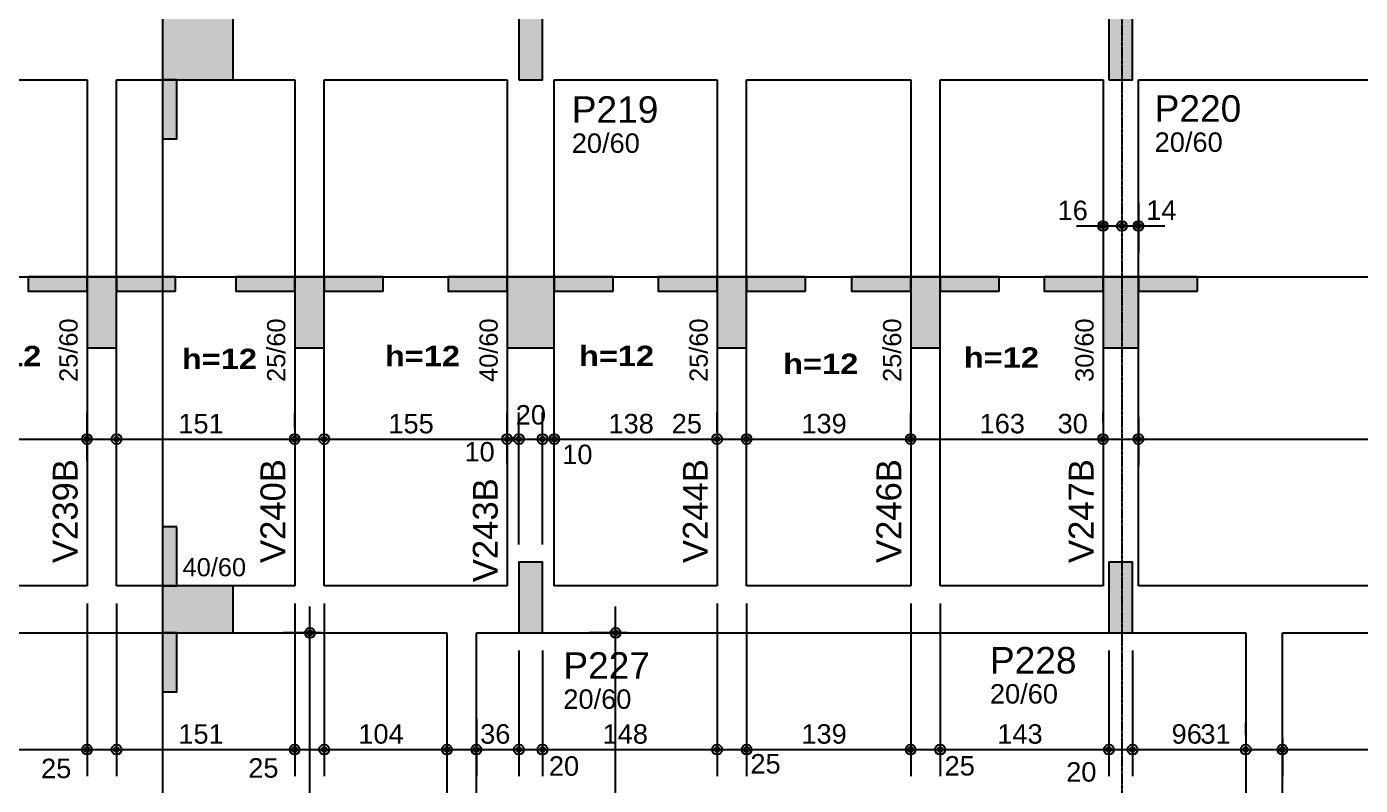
# Model space of a CAD drawing. Extents: x 0 to 13080, y 0 to 6750.
# Drawn here: x 2668 to 3798, y 3807 to 4450 of the extents above; entities that cross this region are included whole.
import ezdxf

# ---------------------------------------------------------------- set-up
doc = ezdxf.new("R2010")
doc.units = 0
doc.header["$MEASUREMENT"] = 0
doc.linetypes.add('ESTILO_TQS_0007', pattern=[2.1, 1.5, -0.2, 0.2, -0.2])
for name, color, linetype in [('MTH-202', 1, 'CONTINUOUS'), ('MTH-242', 1, 'CONTINUOUS'), ('MTH-COTAS7', 31, 'CONTINUOUS'), ('MTH-DIM-PILAR', 3, 'CONTINUOUS'), ('MTH-DIM-VIGA', 3, 'CONTINUOUS'), ('MTH-EIXO-214', 4, 'CONTINUOUS'), ('MTH-FACE-VIGA', 7, 'CONTINUOUS'), ('MTH-LINHA-SEÇÃO', 16, 'CONTINUOUS'), ('MTH-PILAR-SEGUE', 5, 'CONTINUOUS'), ('MTH-SIMB_COTA', 3, 'CONTINUOUS'), ('MTH-SOMBRA21', 150, 'CONTINUOUS'), ('MTH-SOMBRA25', 253, 'CONTINUOUS'), ('MTH-TIT1-VIGA', 5, 'CONTINUOUS'), ('MTH-TXT-NEGRITO', 5, 'CONTINUOUS')]:
    doc.layers.add(name, color=color, linetype=linetype)
doc.styles.add('TQS_ARIAL', font='arial.ttf')
doc.styles.add('TQS_ARIAL_BLACK', font='ariblk.ttf')

msp = doc.modelspace()

# ---------------------------------------------------------------- linework, layer by layer
at = {"layer": 'MTH-242', "linetype": 'Continuous'}
for p, q in [((3094.783294, 4435.218199), (3094.783294, 4435.218199)), ((3094.783294, 4435.218165), (3094.783294, 4435.218165)), ((3594.783294, 4435.218199), (3594.783294, 4435.218199)), ((3594.783294, 4435.218165), (3594.783294, 4435.218165)), ((3094.783294, 3966.218199), (3094.783294, 3966.218199)), ((3094.783294, 3966.218165), (3094.783294, 3966.218165)), ((3594.783294, 3966.218199), (3594.783294, 3966.218199)), ((3594.783294, 3966.218165), (3594.783294, 3966.218165))]:
    msp.add_line(p, q, dxfattribs=at)
at = {"layer": 'MTH-COTAS7', "linetype": 'Continuous'}
for p, q in [((3609.783294, 4300.727023), (3609.783294, 4258.758411)), ((3557.283294, 4281.258411), (3618.282195, 4281.258411)), ((3573.282195, 4281.258411), (3632.283294, 4281.258411)), ((3595.782195, 4269.70087), (3595.782195, 4258.758411)), ((3595.782195, 4269.70087), (3595.782195, 4258.758411)), ((2718.783294, 4082.431487), (2718.783294, 4122.968199)), ((2743.783294, 4092.010731), (2743.783294, 4122.968199)), ((2894.783294, 4109.465725), (2894.783294, 4122.968199)), ((2919.783294, 4084.826298), (2919.783294, 4122.968199)), ((3074.783294, 4080.170692), (3074.783294, 4122.968199)), ((3074.783294, 4080.170692), (3074.783294, 4122.968199)), ((3084.783294, 4011.218199), (3084.783294, 4122.968199)), ((3084.783294, 4011.218199), (3084.783294, 4122.968199)), ((3104.783294, 4011.218199), (3104.783294, 4122.968199)), ((3104.783294, 4011.218199), (3104.783294, 4122.968199)), ((3114.783294, 4055.387987), (3114.783294, 4122.968199)), ((3114.783294, 4055.387987), (3114.783294, 4122.968199)), ((3252.783294, 4106.356192), (3252.783294, 4122.968199)), ((3252.783294, 4106.356192), (3252.783294, 4122.968199)), ((3277.783294, 4090.925451), (3277.783294, 4122.968199)), ((3277.783294, 4090.925451), (3277.783294, 4122.968199)), ((3416.783294, 4102.615406), (3416.783294, 4122.968199)), ((3416.783294, 4102.615406), (3416.783294, 4122.968199)), ((3579.783294, 4114.791594), (3579.783294, 4122.968199)), ((3579.783294, 4114.791594), (3579.783294, 4122.968199)), ((3609.783294, 4119.425029), (3609.783294, 4077.968199)), ((3609.783294, 4119.425029), (3609.783294, 4077.968199)), ((2542.282865, 4100.468199), (2741.283294, 4100.468199)), ((2721.283294, 4100.468199), (2917.283294, 4100.468199)), ((2897.283294, 4100.468199), (3097.283294, 4100.468199)), ((3052.283294, 4100.468199), (3107.283294, 4100.468199)), ((3062.283294, 4100.468199), (3127.283294, 4100.468199)), ((3082.283294, 4100.468199), (3137.283294, 4100.468199)), ((3092.283294, 4100.468199), (3275.283294, 4100.468199)), ((3230.283294, 4100.468199), (3300.283294, 4100.468199)), ((3255.283294, 4100.468199), (3439.283294, 4100.468199)), ((3394.283294, 4100.468199), (3602.283294, 4100.468199)), ((3557.283294, 4100.468199), (3632.283294, 4100.468199)), ((3587.283294, 4100.468199), (4357.283294, 4100.468199)), ((2718.783294, 3961.218199), (2718.783294, 3814.834338)), ((2718.783294, 3961.218199), (2718.783294, 3814.834338)), ((2743.783294, 3961.218199), (2743.783294, 3814.834338)), ((2743.783294, 3961.218199), (2743.783294, 3814.834338)), ((2894.783294, 3961.218199), (2894.783294, 3814.834338)), ((2894.783294, 3961.218199), (2894.783294, 3814.834338)), ((2907.747866, 3413.718237), (2907.747866, 3958.718237)), ((2919.783294, 3961.218199), (2919.783294, 3814.834338)), ((2919.783294, 3961.218199), (2919.783294, 3814.834338)), ((3166.736372, 3413.718237), (3166.736372, 3958.718237)), ((3252.783294, 3961.218199), (3252.783294, 3814.834338)), ((3252.783294, 3961.218199), (3252.783294, 3814.834338)), ((3277.783294, 3961.218199), (3277.783294, 3814.834338)), ((3277.783294, 3961.218199), (3277.783294, 3814.834338)), ((3416.783294, 3961.218199), (3416.783294, 3814.834338)), ((3416.783294, 3961.218199), (3416.783294, 3814.834338)), ((3441.783294, 3961.218199), (3441.783294, 3814.834338)), ((3441.783294, 3961.218199), (3441.783294, 3814.834338)), ((2917.450561, 3936.218237), (2885.247866, 3936.218237)), ((3176.439066, 3936.218237), (3144.236372, 3936.218237)), ((3084.783294, 3921.218199), (3084.783294, 3814.834338)), ((3104.783294, 3921.218199), (3104.783294, 3814.834338)), ((3584.783294, 3921.218199), (3584.783294, 3814.834338)), ((3584.783294, 3921.218199), (3584.783294, 3814.834338)), ((3604.783294, 3921.218199), (3604.783294, 3814.834338)), ((3604.783294, 3921.218199), (3604.783294, 3814.834338)), ((3084.783294, 3906.218199), (3084.783294, 3814.834338)), ((3104.783294, 3906.218199), (3104.783294, 3814.834338)), ((3048.782195, 3863.754953), (3048.782195, 3814.834338)), ((3700.777667, 3849.370766), (3700.777667, 3859.834338)), ((3700.777667, 3849.370766), (3700.777667, 3859.834338)), ((3023.782195, 3846.10701), (3023.782195, 3814.834338)), ((3731.777667, 3847.069874), (3731.777667, 3814.834338)), ((3731.777667, 3847.069874), (3731.777667, 3814.834338)), ((2542.282865, 3837.334338), (2741.283294, 3837.334338)), ((2696.283294, 3837.334338), (2766.283294, 3837.334338)), ((2721.283294, 3837.334338), (2917.283294, 3837.334338)), ((2872.283294, 3837.334338), (2942.283294, 3837.334338)), ((2897.283294, 3837.334338), (3046.282195, 3837.334338)), ((3026.282195, 3837.334338), (3107.283294, 3837.334338)), ((3062.283294, 3837.334338), (3127.283294, 3837.334338)), ((3082.283294, 3837.334338), (3275.283294, 3837.334338)), ((3230.283294, 3837.334338), (3300.283294, 3837.334338)), ((3255.283294, 3837.334338), (3439.283294, 3837.334338)), ((3394.283294, 3837.334338), (3464.283294, 3837.334338)), ((3419.283294, 3837.334338), (3607.283294, 3837.334338)), ((3562.283294, 3837.334338), (3627.283294, 3837.334338)), ((3582.283294, 3837.334338), (3723.277667, 3837.334338)), ((3678.277667, 3837.334338), (3754.277667, 3837.334338)), ((3709.277667, 3837.334338), (3998.281389, 3837.334338))]:
    msp.add_line(p, q, dxfattribs=at)
at = {"layer": 'MTH-EIXO-214', "linetype": 'ESTILO_TQS_0007'}
msp.add_line((3595.782195, 6324.951479), (3595.782195, 517.214632), dxfattribs=at)
at = {"layer": 'MTH-FACE-VIGA', "linetype": 'Continuous'}
for points in [[(2564.782865, 4405.218199), (2718.783294, 4405.218199)], [(2718.783294, 4405.218199), (2718.783294, 3976.218199)], [(2743.783294, 4405.218199), (2894.783294, 4405.218199)], [(2743.783294, 3976.218199), (2743.783294, 4405.218199)], [(2894.783294, 4405.218199), (2894.783294, 3976.218199)], [(2919.783294, 4405.218199), (3074.783294, 4405.218199)], [(2919.783294, 3976.218199), (2919.783294, 4405.218199)], [(3074.783294, 4405.218199), (3074.783294, 3976.218199)], [(3114.783294, 4405.218199), (3252.783294, 4405.218199)], [(3114.783294, 3976.218199), (3114.783294, 4405.218199)], [(3252.783294, 4405.218199), (3252.783294, 3976.218199)], [(3277.783294, 4405.218199), (3416.783294, 4405.218199)], [(3277.783294, 3976.218199), (3277.783294, 4405.218199)], [(3416.783294, 4405.218199), (3416.783294, 3976.218199)], [(3441.783294, 4405.218199), (3579.783294, 4405.218199)], [(3441.783294, 3976.218199), (3441.783294, 4405.218199)], [(3579.783294, 4405.218199), (3579.783294, 3976.218199)], [(3609.783294, 3976.218199), (3609.783294, 4405.218199)], [(3609.783294, 4405.218199), (4334.783294, 4405.218199)], [(2718.783294, 3976.218199), (2564.782865, 3976.218199)], [(2894.783294, 3976.218199), (2743.783294, 3976.218199)], [(3036.282195, 3976.218199), (2919.783294, 3976.218199)], [(3074.783294, 3976.218199), (3036.282195, 3976.218199)], [(3252.783294, 3976.218199), (3114.783294, 3976.218199)], [(3416.783294, 3976.218199), (3277.783294, 3976.218199)], [(3579.783294, 3976.218199), (3441.783294, 3976.218199)], [(3716.277667, 3976.218199), (3609.783294, 3976.218199)], [(3988.281389, 3976.218199), (3716.277667, 3976.218199)], [(2552.282865, 3936.218199), (2731.283294, 3936.218199)], [(2731.283294, 3936.218199), (2907.283294, 3936.218199)], [(2907.283294, 3936.218199), (3023.782195, 3936.218199)], [(3023.782195, 3936.218199), (3023.782195, 3436.2182)], [(3048.782195, 3936.218199), (3084.783294, 3936.218199)], [(3048.782195, 3436.2182), (3048.782195, 3936.218199)], [(3104.783294, 3936.218199), (3265.283294, 3936.218199)], [(3265.283294, 3936.218199), (3429.283294, 3936.218199)], [(3429.283294, 3936.218199), (3584.783294, 3936.218199)], [(3604.783294, 3936.218199), (3700.777667, 3936.218199)], [(3700.777667, 3936.218199), (3700.777667, 3436.2182)], [(3731.777667, 3936.218199), (3975.781389, 3936.218199)], [(3731.777667, 3436.2182), (3731.777667, 3936.218199)]]:
    msp.add_lwpolyline(points, dxfattribs=at)
at = {"layer": 'MTH-LINHA-SEÇÃO', "linetype": 'Continuous'}
for p, q in [((2782.768955, 6068.395893), (2782.768955, 785.505044)), ((921.177142, 4237.9885), (6390.261497, 4237.9885))]:
    msp.add_line(p, q, dxfattribs=at)
for points in [[(2782.768955, 4465.218199), (2782.768955, 4405.218237), (2842.768955, 4405.218237), (2842.768955, 4465.218199), (2782.768955, 4465.218199)], [(2794.768955, 4405.218237), (2782.768955, 4405.218237), (2782.768955, 4355.218237), (2794.768955, 4355.218237), (2794.768955, 4405.218237)], [(2718.783294, 4225.9885), (2718.783294, 4237.9885), (2668.783294, 4237.9885), (2668.783294, 4225.9885), (2718.783294, 4225.9885)], [(2743.783294, 4237.9885), (2718.783294, 4237.9885), (2718.783294, 4177.9885), (2743.783294, 4177.9885), (2743.783294, 4237.9885)], [(2793.783294, 4225.9885), (2793.783294, 4237.9885), (2743.783294, 4237.9885), (2743.783294, 4225.9885), (2793.783294, 4225.9885)], [(2894.783294, 4225.9885), (2894.783294, 4237.9885), (2844.783294, 4237.9885), (2844.783294, 4225.9885), (2894.783294, 4225.9885)], [(2919.783294, 4237.9885), (2894.783294, 4237.9885), (2894.783294, 4177.9885), (2919.783294, 4177.9885), (2919.783294, 4237.9885)], [(2969.783294, 4225.9885), (2969.783294, 4237.9885), (2919.783294, 4237.9885), (2919.783294, 4225.9885), (2969.783294, 4225.9885)], [(3074.783294, 4225.9885), (3074.783294, 4237.9885), (3024.783294, 4237.9885), (3024.783294, 4225.9885), (3074.783294, 4225.9885)], [(3114.783294, 4237.9885), (3074.783294, 4237.9885), (3074.783294, 4177.9885), (3114.783294, 4177.9885), (3114.783294, 4237.9885)], [(3164.783294, 4225.9885), (3164.783294, 4237.9885), (3114.783294, 4237.9885), (3114.783294, 4225.9885), (3164.783294, 4225.9885)], [(3252.783294, 4225.9885), (3252.783294, 4237.9885), (3202.783294, 4237.9885), (3202.783294, 4225.9885), (3252.783294, 4225.9885)], [(3277.783294, 4237.9885), (3252.783294, 4237.9885), (3252.783294, 4177.9885), (3277.783294, 4177.9885), (3277.783294, 4237.9885)], [(3327.783294, 4225.9885), (3327.783294, 4237.9885), (3277.783294, 4237.9885), (3277.783294, 4225.9885), (3327.783294, 4225.9885)], [(3416.783294, 4225.9885), (3416.783294, 4237.9885), (3366.783294, 4237.9885), (3366.783294, 4225.9885), (3416.783294, 4225.9885)], [(3441.783294, 4237.9885), (3416.783294, 4237.9885), (3416.783294, 4177.9885), (3441.783294, 4177.9885), (3441.783294, 4237.9885)], [(3491.783294, 4225.9885), (3491.783294, 4237.9885), (3441.783294, 4237.9885), (3441.783294, 4225.9885), (3491.783294, 4225.9885)], [(3579.783294, 4225.9885), (3579.783294, 4237.9885), (3529.783294, 4237.9885), (3529.783294, 4225.9885), (3579.783294, 4225.9885)], [(3609.783294, 4237.9885), (3579.783294, 4237.9885), (3579.783294, 4177.9885), (3609.783294, 4177.9885), (3609.783294, 4237.9885)], [(3659.783294, 4225.9885), (3659.783294, 4237.9885), (3609.783294, 4237.9885), (3609.783294, 4225.9885), (3659.783294, 4225.9885)], [(2794.768955, 4026.218237), (2782.768955, 4026.218237), (2782.768955, 3976.218237), (2794.768955, 3976.218237), (2794.768955, 4026.218237)], [(2782.768955, 3976.218237), (2782.768955, 3936.218237), (2842.768955, 3936.218237), (2842.768955, 3976.218237), (2782.768955, 3976.218237)], [(2794.768955, 3936.218237), (2782.768955, 3936.218237), (2782.768955, 3886.218237), (2794.768955, 3886.218237), (2794.768955, 3936.218237)]]:
    msp.add_lwpolyline(points, dxfattribs=at)
at = {"layer": 'MTH-PILAR-SEGUE', "linetype": 'Continuous'}
for points in [[(3084.783294, 4405.218199), (3104.783294, 4405.218199), (3104.783294, 4465.218199), (3084.783294, 4465.218199), (3084.783294, 4405.218199)], [(3584.783294, 4405.218199), (3604.783294, 4405.218199), (3604.783294, 4465.218199), (3584.783294, 4465.218199), (3584.783294, 4405.218199)], [(3084.783294, 3936.218199), (3104.783294, 3936.218199), (3104.783294, 3996.218199), (3084.783294, 3996.218199), (3084.783294, 3936.218199)], [(3584.783294, 3936.218199), (3604.783294, 3936.218199), (3604.783294, 3996.218199), (3584.783294, 3996.218199), (3584.783294, 3936.218199)]]:
    msp.add_lwpolyline(points, dxfattribs=at)
at = {"layer": 'MTH-SIMB_COTA', "linetype": 'Continuous'}
for centre, radius in [((3579.783294, 4281.258411), 4.200001), ((3595.782195, 4281.258411), 4.200001), ((3595.782195, 4281.258411), 4.200001), ((3609.783294, 4281.258411), 4.200001), ((3579.783294, 4281.258411), 2.1), ((3595.782195, 4281.258411), 2.1), ((3595.782195, 4281.258411), 2.1), ((3609.783294, 4281.258411), 2.1), ((2718.783294, 4100.468199), 4.200001), ((2743.783294, 4100.468199), 4.200001), ((2894.783294, 4100.468199), 4.200001), ((2919.783294, 4100.468199), 4.200001), ((3074.783294, 4100.468199), 4.200001), ((3074.783294, 4100.468199), 4.200001), ((3084.783294, 4100.468199), 4.200001), ((3084.783294, 4100.468199), 4.200001), ((3104.783294, 4100.468199), 4.200001), ((3104.783294, 4100.468199), 4.200001), ((3114.783294, 4100.468199), 4.200001), ((3114.783294, 4100.468199), 4.200001), ((3252.783294, 4100.468199), 4.200001), ((3252.783294, 4100.468199), 4.200001), ((3277.783294, 4100.468199), 4.200001), ((3277.783294, 4100.468199), 4.200001), ((3416.783294, 4100.468199), 4.200001), ((3416.783294, 4100.468199), 4.200001), ((3579.783294, 4100.468199), 4.200001), ((3579.783294, 4100.468199), 4.200001), ((3609.783294, 4100.468199), 4.200001), ((3609.783294, 4100.468199), 4.200001), ((2718.783294, 4100.468199), 2.1), ((2743.783294, 4100.468199), 2.1), ((2894.783294, 4100.468199), 2.1), ((2919.783294, 4100.468199), 2.1), ((3074.783294, 4100.468199), 2.1), ((3074.783294, 4100.468199), 2.1), ((3084.783294, 4100.468199), 2.1), ((3084.783294, 4100.468199), 2.1), ((3104.783294, 4100.468199), 2.1), ((3104.783294, 4100.468199), 2.1), ((3114.783294, 4100.468199), 2.1), ((3114.783294, 4100.468199), 2.1), ((3252.783294, 4100.468199), 2.1), ((3252.783294, 4100.468199), 2.1), ((3277.783294, 4100.468199), 2.1), ((3277.783294, 4100.468199), 2.1), ((3416.783294, 4100.468199), 2.1), ((3416.783294, 4100.468199), 2.1), ((3579.783294, 4100.468199), 2.1), ((3579.783294, 4100.468199), 2.1), ((3609.783294, 4100.468199), 2.1), ((3609.783294, 4100.468199), 2.1), ((2907.747866, 3936.218237), 4.200001), ((2907.747866, 3936.218237), 2.1), ((3166.736372, 3936.218237), 4.200001), ((3166.736372, 3936.218237), 2.1), ((2718.783294, 3837.334338), 4.200001), ((2718.783294, 3837.334338), 4.200001), ((2718.783294, 3837.334338), 2.1), ((2718.783294, 3837.334338), 2.1), ((2743.783294, 3837.334338), 4.200001), ((2743.783294, 3837.334338), 4.200001), ((2743.783294, 3837.334338), 2.1), ((2743.783294, 3837.334338), 2.1), ((2894.783294, 3837.334338), 4.200001), ((2894.783294, 3837.334338), 4.200001), ((2894.783294, 3837.334338), 2.1), ((2894.783294, 3837.334338), 2.1), ((2919.783294, 3837.334338), 4.200001), ((2919.783294, 3837.334338), 4.200001), ((2919.783294, 3837.334338), 2.1), ((2919.783294, 3837.334338), 2.1), ((3023.782195, 3837.334338), 4.200001), ((3023.782195, 3837.334338), 2.1), ((3048.782195, 3837.334338), 4.200001), ((3048.782195, 3837.334338), 2.1), ((3084.783294, 3837.334338), 4.200001), ((3084.783294, 3837.334338), 4.200001), ((3084.783294, 3837.334338), 2.1), ((3084.783294, 3837.334338), 2.1), ((3104.783294, 3837.334338), 4.200001), ((3104.783294, 3837.334338), 4.200001), ((3104.783294, 3837.334338), 2.1), ((3104.783294, 3837.334338), 2.1), ((3252.783294, 3837.334338), 4.200001), ((3252.783294, 3837.334338), 4.200001), ((3252.783294, 3837.334338), 2.1), ((3252.783294, 3837.334338), 2.1), ((3277.783294, 3837.334338), 4.200001), ((3277.783294, 3837.334338), 4.200001), ((3277.783294, 3837.334338), 2.1), ((3277.783294, 3837.334338), 2.1), ((3416.783294, 3837.334338), 4.200001), ((3416.783294, 3837.334338), 4.200001), ((3416.783294, 3837.334338), 2.1), ((3416.783294, 3837.334338), 2.1), ((3441.783294, 3837.334338), 4.200001), ((3441.783294, 3837.334338), 4.200001), ((3441.783294, 3837.334338), 2.1), ((3441.783294, 3837.334338), 2.1), ((3584.783294, 3837.334338), 4.200001), ((3584.783294, 3837.334338), 4.200001), ((3584.783294, 3837.334338), 2.1), ((3584.783294, 3837.334338), 2.1), ((3604.783294, 3837.334338), 4.200001), ((3604.783294, 3837.334338), 4.200001), ((3604.783294, 3837.334338), 2.1), ((3604.783294, 3837.334338), 2.1), ((3700.777667, 3837.334338), 4.200001), ((3700.777667, 3837.334338), 4.200001), ((3700.777667, 3837.334338), 2.1), ((3700.777667, 3837.334338), 2.1), ((3731.777667, 3837.334338), 4.200001), ((3731.777667, 3837.334338), 4.200001), ((3731.777667, 3837.334338), 2.1), ((3731.777667, 3837.334338), 2.1)]:
    msp.add_circle(centre, radius, dxfattribs=at)
at = {"layer": 'MTH-SOMBRA21', "linetype": 'Continuous'}
for points in [[(2782.768955, 4465.218199), (2782.768955, 4405.218237), (2842.768955, 4405.218237)], [(2782.768955, 4465.218199), (2842.768955, 4405.218237), (2842.768955, 4465.218199)], [(2794.768955, 4405.218237), (2782.768955, 4405.218237), (2782.768955, 4355.218237)], [(2794.768955, 4405.218237), (2782.768955, 4355.218237), (2794.768955, 4355.218237)], [(2794.768955, 4405.218237), (2794.768955, 4355.218237), (2794.768955, 4405.218237)], [(2718.783294, 4225.9885), (2718.783294, 4237.9885), (2668.783294, 4237.9885)], [(2718.783294, 4225.9885), (2668.783294, 4237.9885), (2668.783294, 4225.9885)], [(2743.783294, 4237.9885), (2718.783294, 4237.9885), (2718.783294, 4177.9885)], [(2743.783294, 4237.9885), (2718.783294, 4177.9885), (2743.783294, 4177.9885)], [(2793.783294, 4225.9885), (2793.783294, 4237.9885), (2743.783294, 4237.9885)], [(2793.783294, 4225.9885), (2743.783294, 4237.9885), (2743.783294, 4225.9885)], [(2743.783294, 4237.9885), (2743.783294, 4177.9885), (2743.783294, 4237.9885)], [(2894.783294, 4225.9885), (2894.783294, 4237.9885), (2844.783294, 4237.9885)], [(2894.783294, 4225.9885), (2844.783294, 4237.9885), (2844.783294, 4225.9885)], [(2919.783294, 4237.9885), (2894.783294, 4237.9885), (2894.783294, 4177.9885)], [(2919.783294, 4237.9885), (2894.783294, 4177.9885), (2919.783294, 4177.9885)], [(2969.783294, 4225.9885), (2969.783294, 4237.9885), (2919.783294, 4237.9885)], [(2969.783294, 4225.9885), (2919.783294, 4237.9885), (2919.783294, 4225.9885)], [(2919.783294, 4237.9885), (2919.783294, 4177.9885), (2919.783294, 4237.9885)], [(3074.783294, 4225.9885), (3074.783294, 4237.9885), (3024.783294, 4237.9885)], [(3074.783294, 4225.9885), (3024.783294, 4237.9885), (3024.783294, 4225.9885)], [(3114.783294, 4237.9885), (3074.783294, 4237.9885), (3074.783294, 4177.9885)], [(3114.783294, 4237.9885), (3074.783294, 4177.9885), (3114.783294, 4177.9885)], [(3164.783294, 4225.9885), (3164.783294, 4237.9885), (3114.783294, 4237.9885)], [(3164.783294, 4225.9885), (3114.783294, 4237.9885), (3114.783294, 4225.9885)], [(3114.783294, 4237.9885), (3114.783294, 4177.9885), (3114.783294, 4237.9885)], [(3252.783294, 4225.9885), (3252.783294, 4237.9885), (3202.783294, 4237.9885)], [(3252.783294, 4225.9885), (3202.783294, 4237.9885), (3202.783294, 4225.9885)], [(3277.783294, 4237.9885), (3252.783294, 4237.9885), (3252.783294, 4177.9885)], [(3277.783294, 4237.9885), (3252.783294, 4177.9885), (3277.783294, 4177.9885)], [(3327.783294, 4225.9885), (3327.783294, 4237.9885), (3277.783294, 4237.9885)], [(3327.783294, 4225.9885), (3277.783294, 4237.9885), (3277.783294, 4225.9885)], [(3277.783294, 4237.9885), (3277.783294, 4177.9885), (3277.783294, 4237.9885)], [(3416.783294, 4225.9885), (3416.783294, 4237.9885), (3366.783294, 4237.9885)], [(3416.783294, 4225.9885), (3366.783294, 4237.9885), (3366.783294, 4225.9885)], [(3441.783294, 4237.9885), (3416.783294, 4237.9885), (3416.783294, 4177.9885)], [(3441.783294, 4237.9885), (3416.783294, 4177.9885), (3441.783294, 4177.9885)], [(3491.783294, 4225.9885), (3491.783294, 4237.9885), (3441.783294, 4237.9885)], [(3491.783294, 4225.9885), (3441.783294, 4237.9885), (3441.783294, 4225.9885)], [(3441.783294, 4237.9885), (3441.783294, 4177.9885), (3441.783294, 4237.9885)], [(3579.783294, 4225.9885), (3579.783294, 4237.9885), (3529.783294, 4237.9885)], [(3579.783294, 4225.9885), (3529.783294, 4237.9885), (3529.783294, 4225.9885)], [(3609.783294, 4237.9885), (3579.783294, 4237.9885), (3579.783294, 4177.9885)], [(3609.783294, 4237.9885), (3579.783294, 4177.9885), (3609.783294, 4177.9885)], [(3659.783294, 4225.9885), (3659.783294, 4237.9885), (3609.783294, 4237.9885)], [(3659.783294, 4225.9885), (3609.783294, 4237.9885), (3609.783294, 4225.9885)], [(3609.783294, 4237.9885), (3609.783294, 4177.9885), (3609.783294, 4237.9885)], [(2718.783294, 4225.9885), (2668.783294, 4225.9885), (2718.783294, 4225.9885)], [(2793.783294, 4225.9885), (2743.783294, 4225.9885), (2793.783294, 4225.9885)], [(2894.783294, 4225.9885), (2844.783294, 4225.9885), (2894.783294, 4225.9885)], [(2969.783294, 4225.9885), (2919.783294, 4225.9885), (2969.783294, 4225.9885)], [(3074.783294, 4225.9885), (3024.783294, 4225.9885), (3074.783294, 4225.9885)], [(3164.783294, 4225.9885), (3114.783294, 4225.9885), (3164.783294, 4225.9885)], [(3252.783294, 4225.9885), (3202.783294, 4225.9885), (3252.783294, 4225.9885)], [(3327.783294, 4225.9885), (3277.783294, 4225.9885), (3327.783294, 4225.9885)], [(3416.783294, 4225.9885), (3366.783294, 4225.9885), (3416.783294, 4225.9885)], [(3491.783294, 4225.9885), (3441.783294, 4225.9885), (3491.783294, 4225.9885)], [(3579.783294, 4225.9885), (3529.783294, 4225.9885), (3579.783294, 4225.9885)], [(3659.783294, 4225.9885), (3609.783294, 4225.9885), (3659.783294, 4225.9885)], [(2794.768955, 4026.218237), (2782.768955, 4026.218237), (2782.768955, 3976.218237)], [(2794.768955, 4026.218237), (2782.768955, 3976.218237), (2794.768955, 3976.218237)], [(2794.768955, 4026.218237), (2794.768955, 3976.218237), (2794.768955, 4026.218237)], [(2782.768955, 3976.218237), (2782.768955, 3936.218237), (2842.768955, 3936.218237)], [(2782.768955, 3976.218237), (2842.768955, 3936.218237), (2842.768955, 3976.218237)], [(2782.768955, 3976.218237), (2842.768955, 3976.218237), (2782.768955, 3976.218237)], [(2794.768955, 3936.218237), (2782.768955, 3936.218237), (2782.768955, 3886.218237)], [(2794.768955, 3936.218237), (2782.768955, 3886.218237), (2794.768955, 3886.218237)], [(2794.768955, 3936.218237), (2794.768955, 3886.218237), (2794.768955, 3936.218237)]]:
    msp.add_solid(points, dxfattribs=at)
at = {"layer": 'MTH-SOMBRA25', "linetype": 'Continuous'}
for points in [[(3084.783294, 4405.218199), (3104.783294, 4405.218199), (3104.783294, 4465.218199)], [(3084.783294, 4405.218199), (3104.783294, 4465.218199), (3084.783294, 4465.218199)], [(3084.783294, 4405.218199), (3084.783294, 4465.218199), (3084.783294, 4405.218199)], [(3584.783294, 4405.218199), (3604.783294, 4405.218199), (3604.783294, 4465.218199)], [(3584.783294, 4405.218199), (3604.783294, 4465.218199), (3584.783294, 4465.218199)], [(3584.783294, 4405.218199), (3584.783294, 4465.218199), (3584.783294, 4405.218199)], [(3084.783294, 3936.218199), (3104.783294, 3936.218199), (3104.783294, 3996.218199)], [(3084.783294, 3936.218199), (3104.783294, 3996.218199), (3084.783294, 3996.218199)], [(3084.783294, 3936.218199), (3084.783294, 3996.218199), (3084.783294, 3936.218199)], [(3584.783294, 3936.218199), (3604.783294, 3936.218199), (3604.783294, 3996.218199)], [(3584.783294, 3936.218199), (3604.783294, 3996.218199), (3584.783294, 3996.218199)], [(3584.783294, 3936.218199), (3584.783294, 3996.218199), (3584.783294, 3936.218199)]]:
    msp.add_solid(points, dxfattribs=at)

# ---------------------------------------------------------------- texts
at = {"layer": 'MTH-202', "linetype": 'Continuous', "style": 'TQS_ARIAL'}
for s, p in [('P219', (3129.583395, 4368.707552)), ('P220', (3623.543637, 4369.559737)), ('P228', (3483.935412, 3901.778089)), ('P227', (3122.445759, 3897.310013))]:
    msp.add_text(s, height=22.5, dxfattribs=at).set_placement(p)
at = {"layer": 'MTH-COTAS7', "linetype": 'Continuous', "style": 'TQS_ARIAL'}
for s, p in [('16', (3541.2833, 4286.208411)), ('14', (3616.453427, 4286.355598)), ('20', (3082.103769, 4112.848405)), ('151', (2796.183294, 4105.418199)), ('155', (2974.183294, 4105.418199)), ('138', (3160.683294, 4105.418199)), ('25', (3214.2833, 4105.418199)), ('139', (3324.183294, 4105.418199)), ('163', (3475.183294, 4105.418199)), ('30', (3541.2833, 4105.418199)), ('10', (3038.632655, 4081.53309)), ('10', (3121.502389, 4079.304051)), ('151', (2796.183294, 3842.284338)), ('104', (2948.682745, 3842.284338)), ('36', (3051.932745, 3842.284338)), ('148', (3155.683294, 3842.284338)), ('139', (3324.183294, 3842.284338)), ('143', (3490.183294, 3842.284338)), ('96', (3637.930481, 3842.284338)), ('31', (3662.277673, 3842.284338)), ('20', (3110.204549, 3815.106047)), ('25', (3280.974644, 3816.987621)), ('25', (3445.549569, 3815.262845)), ('25', (2679.859293, 3813.027838)), ('25', (2855.435285, 3813.451845)), ('20', (3548.583001, 3810.088517))]:
    msp.add_text(s, height=16.5, dxfattribs=at).set_placement(p)
at = {"layer": 'MTH-DIM-PILAR', "linetype": 'Continuous', "style": 'TQS_ARIAL'}
for p in [(3129.583395, 4343.207552), (3623.543637, 4344.059737), (3122.445759, 3871.810013), (3483.935412, 3876.278089)]:
    msp.add_text('20/60', height=16.5, dxfattribs=at).set_placement(p)
at = {"layer": 'MTH-DIM-VIGA', "linetype": 'Continuous', "style": 'TQS_ARIAL'}
for s, p in [('25/60', (2710.783294, 4148.9885)), ('25/60', (2886.783294, 4148.9885)), ('40/60', (3066.783294, 4148.9885)), ('25/60', (3244.783294, 4148.9885)), ('25/60', (3408.783294, 4148.9885)), ('30/60', (3571.783294, 4148.9885))]:
    msp.add_text(s, height=15.4, rotation=90, dxfattribs=at).set_placement(p)
msp.add_text('40/60', height=15.4, dxfattribs=at).set_placement((2799.768955, 3984.218199))
at = {"layer": 'MTH-TIT1-VIGA', "linetype": 'Continuous', "style": 'TQS_ARIAL'}
for s, p in [('V239B', (2710.783294, 3995.468199)), ('V240B', (2886.783294, 3995.468199)), ('V244B', (3244.783294, 3995.468199)), ('V246B', (3408.783294, 3995.468199)), ('V247B', (3571.783294, 3995.468199)), ('V243B', (3066.783294, 3979.218199))]:
    msp.add_text(s, height=21, rotation=90, dxfattribs=at).set_placement(p)
at = {"layer": 'MTH-TXT-NEGRITO', "linetype": 'Continuous', "style": 'TQS_ARIAL_BLACK'}
for p in [(2616.366067, 4162.357913), (2799.200996, 4159.882318), (2971.254878, 4162.357913), (3135.715426, 4162.461194), (3308.775562, 4155.748141), (3461.885182, 4161.120116)]:
    msp.add_text('h=12', height=17.25, dxfattribs=at).set_placement(p)

doc.saveas('drawing.dxf')
